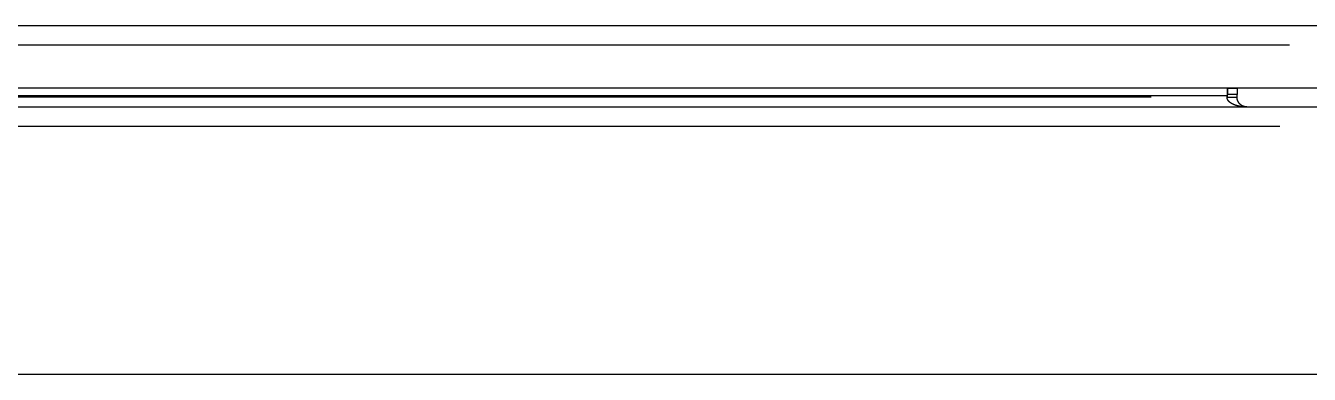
# Model space of a CAD drawing. Header units: millimetres. Extents: x -187347 to 135007, y -6415 to 292048.
# Drawn here: x -50893.7 to -50724.3, y 30345.5 to 30391.6 of the extents above; entities that cross this region are included whole.
import ezdxf

# ---------------------------------------------------------------- set-up
doc = ezdxf.new("R2010")
doc.units = ezdxf.units.MM
doc.header["$LTSCALE"] = 100
doc.layers.get('0').update_dxf_attribs({"lineweight": 18})
doc.layers.add('Layout CAT2', color=6, linetype='Continuous')

# ---------------------------------------------------------------- blocks, each defined once
blk = doc.blocks.new('643h346h634')
at = {"color": 0}
for p, q in [((18129.75, -1751.4), (17229.75, -1751.4)), ((17610.18, -1784.22), (18034.82, -1784.22)), ((17611.46, -1786.75), (18044.82, -1786.75)), ((18017.86, -1788.03), (17626.18, -1788.03)), ((17636.19, -1788.25), (18027.86, -1788.25)), ((18027.86, -1789.25), (18027.86, -1788.25)), ((18027.93, -1788.03), (18029.18, -1788.03)), ((18027.93, -1789.24), (18027.93, -1788.41)), ((18029.18, -1788.41), (18027.93, -1788.41)), ((18029.18, -1789.24), (18029.18, -1788.41)), ((18047.43, -1789.25), (17608.93, -1789.25)), ((18027.93, -1789.24), (18027.93, -1789.25)), ((18027.93, -1789.24), (18029.18, -1789.24)), ((18029.18, -1789.25), (18029.18, -1789.24)), ((17620.26, -1794.97), (18036.11, -1794.97)), ((17611.55, -1797.5), (18044.82, -1797.5))]:
    blk.add_line(p, q, dxfattribs=at)
for points, knots in [([(18030.38, -1786.75), (18030.38, -1786.75), (18030.38, -1786.75), (18030.37, -1786.75), (18030.37, -1786.75), (18030.37, -1786.75), (18030.37, -1786.75), (18030.36, -1786.75), (18030.36, -1786.75), (18030.35, -1786.75), (18030.34, -1786.75), (18030.33, -1786.75), (18030.33, -1786.75), (18030.32, -1786.75), (18030.32, -1786.75), (18030.32, -1786.75), (18030.31, -1786.75), (18030.31, -1786.75), (18030.31, -1786.75), (18030.3, -1786.75), (18030.29, -1786.75), (18030.27, -1786.75), (18030.27, -1786.75), (18030.25, -1786.75), (18030.24, -1786.75), (18030.23, -1786.76), (18030.22, -1786.76), (18030.21, -1786.76), (18030.21, -1786.76), (18030.21, -1786.76), (18030.21, -1786.76), (18030.21, -1786.76), (18030.2, -1786.76), (18030.19, -1786.76), (18030.19, -1786.76), (18030.11, -1786.76), (18030.03, -1786.76), (18029.93, -1786.77), (18029.89, -1786.78), (18029.84, -1786.78), (18029.82, -1786.79), (18029.8, -1786.79), (18029.79, -1786.79), (18029.77, -1786.79), (18029.76, -1786.79), (18029.74, -1786.8), (18029.72, -1786.8), (18029.68, -1786.8), (18029.67, -1786.81), (18029.61, -1786.81), (18029.58, -1786.82), (18029.51, -1786.83), (18029.48, -1786.84), (18029.42, -1786.85), (18029.41, -1786.85), (18029.39, -1786.86), (18029.38, -1786.86), (18029.37, -1786.86), (18029.37, -1786.86), (18029.36, -1786.86), (18029.35, -1786.87), (18029.33, -1786.87), (18029.32, -1786.87), (18029.31, -1786.88), (18029.31, -1786.88), (18029.3, -1786.88), (18029.29, -1786.88), (18029.27, -1786.88), (18029.26, -1786.89), (18029.22, -1786.9), (18029.2, -1786.9), (18029.18, -1786.91), (18029.17, -1786.91), (18029.16, -1786.92), (18029.15, -1786.92), (18029.11, -1786.93), (18029.07, -1786.94), (18029.02, -1786.96), (18029.01, -1786.96), (18028.98, -1786.97), (18028.96, -1786.98), (18028.93, -1786.99), (18028.91, -1786.99), (18028.89, -1787), (18028.88, -1787.01), (18028.86, -1787.01), (18028.86, -1787.01), (18028.82, -1787.03), (18028.79, -1787.04), (18028.75, -1787.06), (18028.74, -1787.06), (18028.73, -1787.07), (18028.72, -1787.07), (18028.7, -1787.08), (18028.68, -1787.09), (18028.66, -1787.1), (18028.65, -1787.1), (18028.64, -1787.11), (18028.64, -1787.11), (18028.63, -1787.11), (18028.63, -1787.12), (18028.61, -1787.12), (18028.59, -1787.13), (18028.57, -1787.14), (18028.56, -1787.15), (18028.55, -1787.15), (18028.55, -1787.15), (18028.54, -1787.16), (18028.54, -1787.16), (18028.52, -1787.17), (18028.51, -1787.18), (18028.49, -1787.19), (18028.48, -1787.19), (18028.47, -1787.2), (18028.46, -1787.21), (18028.44, -1787.22), (18028.43, -1787.23), (18028.4, -1787.24), (18028.39, -1787.25), (18028.36, -1787.27), (18028.35, -1787.28), (18028.33, -1787.29), (18028.32, -1787.3), (18028.31, -1787.31), (18028.3, -1787.31), (18028.28, -1787.32), (18028.27, -1787.33), (18028.25, -1787.35), (18028.25, -1787.35), (18028.24, -1787.36), (18028.23, -1787.37), (18028.22, -1787.38), (18028.21, -1787.38), (18028.2, -1787.39), (18028.2, -1787.4), (18028.18, -1787.41), (18028.17, -1787.42), (18028.15, -1787.44), (18028.15, -1787.44), (18028.14, -1787.45), (18028.14, -1787.45), (18028.13, -1787.46), (18028.13, -1787.46), (18028.12, -1787.47), (18028.1, -1787.48), (18028.09, -1787.5), (18028.09, -1787.5), (18028.09, -1787.5), (18028.09, -1787.5), (18028.08, -1787.51), (18028.08, -1787.51), (18028.07, -1787.52), (18028.07, -1787.53), (18028.05, -1787.54), (18028.04, -1787.56), (18028.03, -1787.58), (18028.02, -1787.58), (18028.02, -1787.59), (18028.01, -1787.59), (18028.01, -1787.6), (18028.01, -1787.6), (18028, -1787.62), (18027.99, -1787.63), (18027.98, -1787.65), (18027.97, -1787.66), (18027.97, -1787.67), (18027.96, -1787.67), (18027.96, -1787.68), (18027.96, -1787.68), (18027.94, -1787.71), (18027.93, -1787.74), (18027.92, -1787.76), (18027.92, -1787.77), (18027.92, -1787.77), (18027.92, -1787.77), (18027.91, -1787.77), (18027.91, -1787.78), (18027.91, -1787.79), (18027.91, -1787.79), (18027.9, -1787.81), (18027.9, -1787.82), (18027.89, -1787.84), (18027.89, -1787.84), (18027.89, -1787.85), (18027.89, -1787.85), (18027.88, -1787.86), (18027.88, -1787.86), (18027.88, -1787.86), (18027.88, -1787.86), (18027.88, -1787.86), (18027.88, -1787.86), (18027.88, -1787.88), (18027.88, -1787.89), (18027.87, -1787.92), (18027.87, -1787.95), (18027.87, -1787.99), (18027.86, -1788), (18027.86, -1788.02), (18027.86, -1788.02), (18027.86, -1788.02), (18027.86, -1788.03), (18027.86, -1788.03), (18027.86, -1788.03), (18027.86, -1788.03), (18027.86, -1788.03), (18027.86, -1788.03), (18027.86, -1788.03), (18027.86, -1788.03), (18027.86, -1788.03), (18027.86, -1788.03), (18027.86, -1788.03), (18027.86, -1788.03)], [0, 0, 0, 0, 0.003918, 0.003918, 0.004897, 0.004897, 0.005875, 0.005875, 0.007828, 0.007828, 0.015642, 0.015642, 0.019549, 0.019549, 0.021503, 0.021503, 0.022479, 0.022479, 0.023456, 0.023456, 0.031269, 0.031269, 0.039081, 0.039081, 0.046894, 0.046894, 0.050801, 0.050801, 0.052754, 0.052754, 0.05373, 0.05373, 0.054707, 0.054707, 0.06252, 0.06252, 0.125025, 0.125025, 0.156277, 0.156277, 0.171902, 0.171902, 0.179715, 0.179715, 0.187527, 0.187527, 0.203153, 0.203153, 0.218778, 0.218778, 0.250029, 0.250029, 0.281279, 0.281279, 0.296905, 0.296905, 0.300811, 0.300811, 0.304717, 0.304717, 0.31253, 0.31253, 0.320343, 0.320343, 0.324249, 0.324249, 0.328155, 0.328155, 0.343778, 0.343778, 0.359402, 0.359402, 0.367214, 0.367214, 0.375026, 0.375026, 0.406273, 0.406273, 0.421896, 0.421896, 0.43752, 0.43752, 0.453143, 0.453143, 0.460955, 0.460955, 0.468767, 0.468767, 0.500014, 0.500014, 0.507825, 0.507825, 0.515637, 0.515637, 0.531261, 0.531261, 0.539072, 0.539072, 0.542978, 0.542978, 0.546884, 0.546884, 0.562508, 0.562508, 0.570319, 0.570319, 0.574225, 0.574225, 0.578131, 0.578131, 0.593754, 0.593754, 0.601566, 0.601566, 0.609378, 0.609378, 0.625001, 0.625001, 0.640625, 0.640625, 0.656248, 0.656248, 0.66406, 0.66406, 0.671871, 0.671871, 0.687495, 0.687495, 0.695307, 0.695307, 0.703118, 0.703118, 0.71093, 0.71093, 0.718742, 0.718742, 0.734365, 0.734365, 0.742177, 0.742177, 0.746083, 0.746083, 0.749988, 0.749988, 0.767274, 0.767274, 0.769435, 0.769435, 0.771596, 0.771596, 0.775918, 0.775918, 0.784563, 0.784563, 0.801853, 0.801853, 0.810497, 0.810497, 0.814819, 0.814819, 0.819141, 0.819141, 0.836428, 0.836428, 0.845072, 0.845072, 0.849394, 0.849394, 0.853716, 0.853716, 0.888291, 0.888291, 0.890062, 0.890062, 0.891833, 0.891833, 0.895376, 0.895376, 0.902462, 0.902462, 0.916633, 0.916633, 0.923718, 0.923718, 0.927261, 0.927261, 0.929032, 0.929032, 0.929918, 0.929918, 0.930804, 0.930804, 0.944974, 0.944974, 0.97681, 0.97681, 0.991671, 0.991671, 0.995836, 0.995836, 0.997918, 0.997918, 0.998048, 0.998048, 0.998178, 0.998178, 0.998438, 0.998438, 0.998959, 0.998959, 1, 1, 1, 1]), ([(18030.46, -1786.75), (18030.46, -1786.75), (18030.46, -1786.75), (18030.46, -1786.75), (18030.46, -1786.75), (18030.45, -1786.75), (18030.45, -1786.75), (18030.45, -1786.75), (18030.45, -1786.75), (18030.45, -1786.75), (18030.45, -1786.75), (18030.45, -1786.75), (18030.45, -1786.75), (18030.45, -1786.75), (18030.44, -1786.75), (18030.44, -1786.75), (18030.43, -1786.75), (18030.43, -1786.75), (18030.43, -1786.75), (18030.42, -1786.75), (18030.42, -1786.75), (18030.42, -1786.75), (18030.42, -1786.75), (18030.42, -1786.75), (18030.42, -1786.75), (18030.41, -1786.75), (18030.41, -1786.75), (18030.4, -1786.75), (18030.39, -1786.75), (18030.39, -1786.75), (18030.38, -1786.75), (18030.37, -1786.76), (18030.37, -1786.76), (18030.37, -1786.76), (18030.37, -1786.76), (18030.37, -1786.76), (18030.36, -1786.76), (18030.34, -1786.76), (18030.33, -1786.76), (18030.28, -1786.76), (18030.26, -1786.77), (18030.23, -1786.77), (18030.22, -1786.78), (18030.19, -1786.78), (18030.18, -1786.78), (18030.16, -1786.79), (18030.16, -1786.79), (18030.15, -1786.79), (18030.14, -1786.79), (18030.13, -1786.8), (18030.12, -1786.8), (18030.11, -1786.8), (18030.11, -1786.8), (18030.09, -1786.81), (18030.08, -1786.81), (18030.06, -1786.82), (18030.04, -1786.82), (18030.02, -1786.83), (18030, -1786.84), (18029.97, -1786.85), (18029.96, -1786.85), (18029.95, -1786.86), (18029.95, -1786.86), (18029.95, -1786.86), (18029.94, -1786.86), (18029.94, -1786.86), (18029.93, -1786.87), (18029.93, -1786.87), (18029.92, -1786.87), (18029.91, -1786.88), (18029.91, -1786.88), (18029.91, -1786.88), (18029.91, -1786.88), (18029.9, -1786.88), (18029.89, -1786.89), (18029.87, -1786.9), (18029.86, -1786.9), (18029.85, -1786.91), (18029.84, -1786.91), (18029.84, -1786.92), (18029.83, -1786.92), (18029.81, -1786.93), (18029.79, -1786.94), (18029.77, -1786.96), (18029.76, -1786.96), (18029.75, -1786.97), (18029.74, -1786.98), (18029.72, -1786.99), (18029.71, -1786.99), (18029.7, -1787), (18029.7, -1787.01), (18029.69, -1787.01), (18029.69, -1787.01), (18029.67, -1787.03), (18029.65, -1787.04), (18029.63, -1787.06), (18029.63, -1787.06), (18029.62, -1787.07), (18029.62, -1787.07), (18029.6, -1787.08), (18029.6, -1787.09), (18029.59, -1787.1), (18029.58, -1787.1), (18029.58, -1787.11), (18029.57, -1787.11), (18029.57, -1787.11), (18029.57, -1787.12), (18029.56, -1787.12), (18029.55, -1787.13), (18029.54, -1787.14), (18029.54, -1787.15), (18029.53, -1787.15), (18029.53, -1787.15), (18029.53, -1787.16), (18029.52, -1787.16), (18029.52, -1787.17), (18029.51, -1787.18), (18029.5, -1787.19), (18029.49, -1787.19), (18029.49, -1787.2), (18029.48, -1787.21), (18029.47, -1787.22), (18029.47, -1787.23), (18029.45, -1787.24), (18029.45, -1787.25), (18029.43, -1787.27), (18029.43, -1787.28), (18029.42, -1787.29), (18029.41, -1787.3), (18029.41, -1787.31), (18029.41, -1787.31), (18029.4, -1787.32), (18029.39, -1787.33), (18029.38, -1787.35), (18029.38, -1787.35), (18029.37, -1787.36), (18029.37, -1787.37), (18029.36, -1787.38), (18029.36, -1787.38), (18029.35, -1787.39), (18029.35, -1787.4), (18029.34, -1787.41), (18029.34, -1787.42), (18029.33, -1787.44), (18029.33, -1787.44), (18029.32, -1787.45), (18029.32, -1787.45), (18029.32, -1787.46), (18029.32, -1787.46), (18029.31, -1787.47), (18029.31, -1787.48), (18029.3, -1787.49), (18029.3, -1787.5), (18029.3, -1787.5), (18029.3, -1787.5), (18029.29, -1787.51), (18029.29, -1787.51), (18029.28, -1787.53), (18029.28, -1787.55), (18029.27, -1787.57), (18029.27, -1787.58), (18029.26, -1787.58), (18029.26, -1787.59), (18029.26, -1787.59), (18029.26, -1787.59), (18029.26, -1787.6), (18029.25, -1787.61), (18029.25, -1787.63), (18029.24, -1787.64), (18029.24, -1787.66), (18029.23, -1787.67), (18029.23, -1787.7), (18029.22, -1787.72), (18029.21, -1787.75), (18029.21, -1787.76), (18029.21, -1787.77), (18029.21, -1787.77), (18029.21, -1787.77), (18029.21, -1787.77), (18029.21, -1787.78), (18029.21, -1787.78), (18029.21, -1787.79), (18029.2, -1787.79), (18029.2, -1787.82), (18029.2, -1787.84), (18029.19, -1787.86), (18029.19, -1787.86), (18029.19, -1787.86), (18029.19, -1787.86), (18029.19, -1787.86), (18029.19, -1787.86), (18029.19, -1787.87), (18029.19, -1787.87), (18029.19, -1787.88), (18029.19, -1787.88), (18029.19, -1787.9), (18029.19, -1787.91), (18029.19, -1787.94), (18029.18, -1787.96), (18029.18, -1787.98), (18029.18, -1787.99), (18029.18, -1788.01), (18029.18, -1788.01), (18029.18, -1788.02), (18029.18, -1788.02), (18029.18, -1788.03), (18029.18, -1788.03), (18029.18, -1788.03), (18029.18, -1788.03), (18029.18, -1788.03), (18029.18, -1788.03), (18029.18, -1788.03), (18029.18, -1788.03), (18029.18, -1788.03), (18029.18, -1788.03), (18029.18, -1788.03), (18029.18, -1788.03), (18029.18, -1788.03)], [0, 0, 0, 0, 0.003135, 0.003135, 0.004702, 0.004702, 0.005486, 0.005486, 0.00568, 0.00568, 0.005875, 0.005875, 0.006265, 0.006265, 0.012498, 0.012498, 0.018732, 0.018732, 0.021848, 0.021848, 0.022627, 0.022627, 0.023407, 0.023407, 0.024966, 0.024966, 0.032961, 0.032961, 0.040956, 0.040956, 0.048952, 0.048952, 0.052949, 0.052949, 0.054948, 0.054948, 0.056948, 0.056948, 0.088933, 0.088933, 0.129207, 0.129207, 0.149344, 0.149344, 0.169482, 0.169482, 0.17955, 0.17955, 0.189619, 0.189619, 0.199687, 0.199687, 0.209756, 0.209756, 0.229893, 0.229893, 0.250031, 0.250031, 0.281282, 0.281282, 0.296908, 0.296908, 0.300815, 0.300815, 0.304721, 0.304721, 0.312534, 0.312534, 0.320347, 0.320347, 0.324254, 0.324254, 0.32816, 0.32816, 0.343784, 0.343784, 0.359408, 0.359408, 0.36722, 0.36722, 0.375032, 0.375032, 0.40628, 0.40628, 0.421904, 0.421904, 0.437528, 0.437528, 0.453152, 0.453152, 0.460964, 0.460964, 0.468776, 0.468776, 0.500024, 0.500024, 0.507836, 0.507836, 0.515648, 0.515648, 0.531272, 0.531272, 0.539084, 0.539084, 0.54299, 0.54299, 0.546896, 0.546896, 0.56252, 0.56252, 0.570332, 0.570332, 0.574238, 0.574238, 0.578144, 0.578144, 0.593768, 0.593768, 0.60158, 0.60158, 0.609392, 0.609392, 0.625016, 0.625016, 0.64064, 0.64064, 0.656264, 0.656264, 0.664076, 0.664076, 0.671888, 0.671888, 0.687512, 0.687512, 0.695324, 0.695324, 0.703136, 0.703136, 0.710948, 0.710948, 0.71876, 0.71876, 0.734384, 0.734384, 0.742196, 0.742196, 0.746102, 0.746102, 0.750008, 0.750008, 0.762738, 0.762738, 0.769104, 0.769104, 0.772287, 0.772287, 0.775469, 0.775469, 0.800931, 0.800931, 0.807296, 0.807296, 0.810479, 0.810479, 0.813662, 0.813662, 0.826392, 0.826392, 0.839122, 0.839122, 0.851852, 0.851852, 0.877312, 0.877312, 0.890042, 0.890042, 0.891633, 0.891633, 0.893225, 0.893225, 0.896408, 0.896408, 0.902774, 0.902774, 0.928238, 0.928238, 0.92983, 0.92983, 0.930626, 0.930626, 0.931421, 0.931421, 0.934604, 0.934604, 0.94097, 0.94097, 0.953702, 0.953702, 0.976851, 0.976851, 0.988425, 0.988425, 0.994212, 0.994212, 0.997106, 0.997106, 0.997829, 0.997829, 0.997919, 0.997919, 0.99801, 0.99801, 0.998191, 0.998191, 0.998553, 0.998553, 1, 1, 1, 1]), ([(18027.86, -1788.03), (18027.86, -1788.05), (18027.86, -1788.07), (18027.86, -1788.1), (18027.86, -1788.12), (18027.86, -1788.16), (18027.86, -1788.18), (18027.86, -1788.21), (18027.86, -1788.22), (18027.86, -1788.23), (18027.86, -1788.24), (18027.86, -1788.25)], [0, 0, 0, 0, 0.244198, 0.244198, 0.496158, 0.496158, 0.748117, 0.748117, 0.874097, 0.874097, 1, 1, 1, 1]), ([(18027.86, -1788.03), (18027.86, -1788.05), (18027.86, -1788.07), (18027.86, -1788.1), (18027.86, -1788.11), (18027.86, -1788.12), (18027.86, -1788.12), (18027.86, -1788.13), (18027.86, -1788.14), (18027.86, -1788.16), (18027.86, -1788.18), (18027.86, -1788.22), (18027.86, -1788.24), (18027.86, -1788.25)], [0, 0, 0, 0, 0.247117, 0.247117, 0.372608, 0.372608, 0.435354, 0.435354, 0.4981, 0.4981, 0.749084, 0.749084, 1, 1, 1, 1]), ([(18027.86, -1788.03), (18027.86, -1788.05), (18027.86, -1788.07), (18027.86, -1788.1), (18027.86, -1788.12), (18027.86, -1788.16), (18027.86, -1788.18), (18027.86, -1788.21), (18027.86, -1788.22), (18027.86, -1788.23), (18027.86, -1788.24), (18027.86, -1788.25)], [0, 0, 0, 0, 0.244198, 0.244198, 0.496158, 0.496158, 0.748117, 0.748117, 0.874097, 0.874097, 1, 1, 1, 1]), ([(18027.93, -1788.03), (18027.93, -1788.06), (18027.93, -1788.09), (18027.93, -1788.15), (18027.93, -1788.18), (18027.93, -1788.23), (18027.93, -1788.24), (18027.93, -1788.31), (18027.93, -1788.36), (18027.93, -1788.41)], [0, 0, 0, 0, 0.237556, 0.237556, 0.475112, 0.475112, 0.596339, 0.596339, 1, 1, 1, 1]), ([(18029.18, -1788.03), (18029.18, -1788.06), (18029.18, -1788.09), (18029.18, -1788.15), (18029.18, -1788.18), (18029.18, -1788.23), (18029.18, -1788.24), (18029.18, -1788.31), (18029.18, -1788.36), (18029.18, -1788.41)], [0, 0, 0, 0, 0.237556, 0.237556, 0.475112, 0.475112, 0.596339, 0.596339, 1, 1, 1, 1])]:
    blk.add_open_spline(points, degree=3, knots=knots, dxfattribs=at)
blk.add_open_spline([(18027.86, -1788.03), (18027.86, -1788.03), (18027.86, -1788.03), (18027.86, -1788.03)], degree=3, dxfattribs=at)

msp = doc.modelspace()

# ---------------------------------------------------------------- block references
at = {"layer": 'Layout CAT2', "xscale": -1, "rotation": 180}
msp.add_blockref('643h346h634', (-68763.03, 28594.1, -3.45), dxfattribs=at)

doc.saveas('drawing.dxf')
